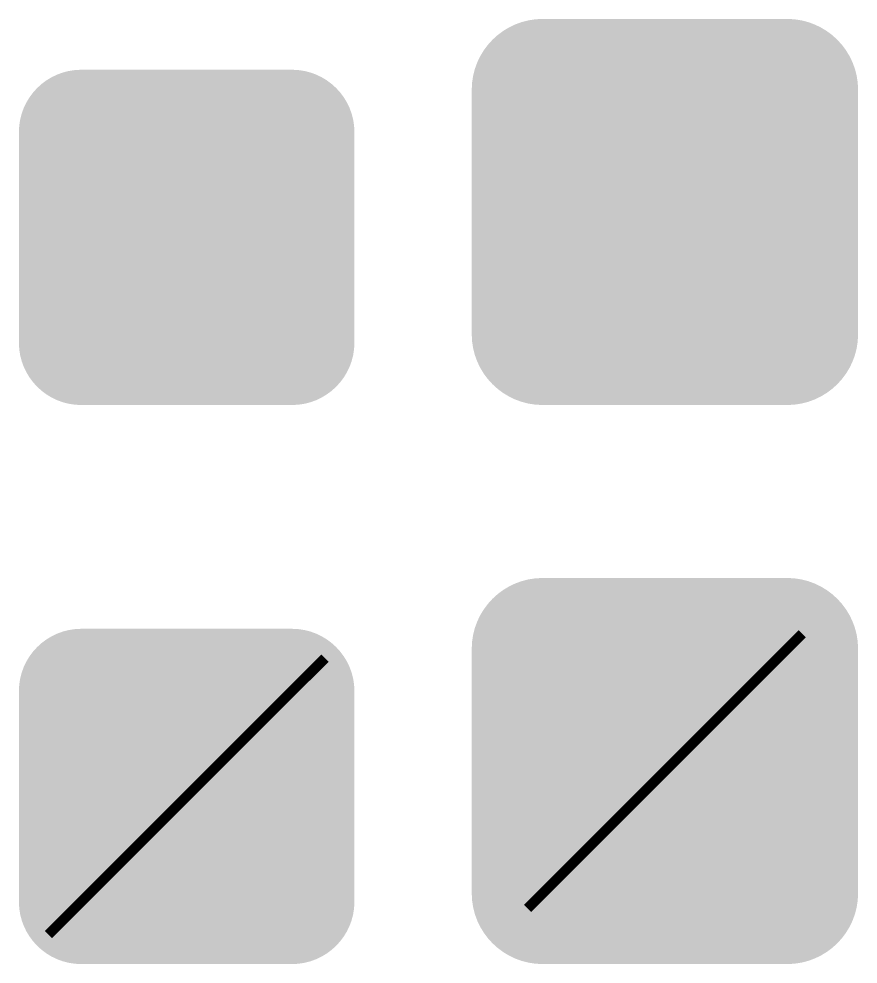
# Model space of a CAD drawing. Header units: millimetres. Extents: x 5277 to 6029, y 2052 to 2709.
# Drawn here: x 5574 to 5590.5, y 2579.63 to 2598.23 of the extents above; entities that cross this region are included whole.
import ezdxf

# ---------------------------------------------------------------- set-up
doc = ezdxf.new("R2010")
doc.units = ezdxf.units.MM
doc.layers.add('Manufacturing', color=7, linetype='CONTINUOUS', true_color=0x000000)

# ---------------------------------------------------------------- blocks, each defined once
blk = doc.blocks.new('602020103_рек_мз')
at = {"layer": 'Manufacturing', "linetype": 'Continuous'}
h = blk.add_hatch(color=256, dxfattribs=at)
edge = h.paths.add_edge_path()
edge.add_spline(control_points=[(0, 0), (0, 0.675), (0.55, 1.225), (1.225, 1.225)], knot_values=[-1, -1, -1, -1, 0, 0, 0, 0], degree=3, periodic=0)
edge.add_line((1.225, 1.225), (5.372, 1.225))
edge.add_spline(control_points=[(5.372, 1.225), (6.047, 1.225), (6.598, 0.675), (6.598, 0)], knot_values=[-1, -1, -1, -1, 0, 0, 0, 0], degree=3, periodic=0)
edge.add_line((6.598, 0), (6.598, -4.147))
edge.add_spline(control_points=[(6.598, -4.147), (6.598, -4.822), (6.047, -5.372), (5.372, -5.372)], knot_values=[-1, -1, -1, -1, 0, 0, 0, 0], degree=3, periodic=0)
edge.add_line((5.372, -5.372), (1.225, -5.372))
edge.add_spline(control_points=[(1.225, -5.372), (0.55, -5.372), (0, -4.822), (0, -4.147)], knot_values=[-1, -1, -1, -1, 0, 0, 0, 0], degree=3, periodic=0)
edge.add_line((0, -4.147), (0, 0))
edge = h.paths.add_edge_path(flags=16)
edge.add_spline(control_points=[(0.313, -4.147), (0.313, -4.652), (0.72, -5.059), (1.225, -5.059)], knot_values=[-1, -1, -1, -1, 0, 0, 0, 0], degree=3, periodic=0)
edge.add_line((1.225, -5.059), (5.372, -5.059))
edge.add_spline(control_points=[(5.372, -5.059), (5.878, -5.059), (6.285, -4.652), (6.285, -4.147)], knot_values=[-1, -1, -1, -1, 0, 0, 0, 0], degree=3, periodic=0)
edge.add_line((6.285, -4.147), (6.285, 0))
edge.add_spline(control_points=[(6.285, 0), (6.285, 0.505), (5.878, 0.912), (5.372, 0.912)], knot_values=[-1, -1, -1, -1, 0, 0, 0, 0], degree=3, periodic=0)
edge.add_line((5.372, 0.912), (1.225, 0.912))
edge.add_spline(control_points=[(1.225, 0.912), (0.72, 0.912), (0.313, 0.505), (0.313, 0)], knot_values=[-1, -1, -1, -1, 0, 0, 0, 0], degree=3, periodic=0)
edge.add_line((0.313, 0), (0.313, -4.147))
at = {"layer": 'Manufacturing', "linetype": 'Continuous', "true_color": 0xffff00}
h = blk.add_hatch(color=2, dxfattribs=at)
edge = h.paths.add_edge_path()
edge.add_line((0.313, 0), (0.313, -4.147))
edge.add_spline(control_points=[(0.313, -4.147), (0.313, -4.652), (0.72, -5.059), (1.225, -5.059)], knot_values=[-1, -1, -1, -1, 0, 0, 0, 0], degree=3, periodic=0)
edge.add_line((1.225, -5.059), (5.372, -5.059))
edge.add_spline(control_points=[(5.372, -5.059), (5.878, -5.059), (6.285, -4.652), (6.285, -4.147)], knot_values=[-1, -1, -1, -1, 0, 0, 0, 0], degree=3, periodic=0)
edge.add_line((6.285, -4.147), (6.285, 0))
edge.add_spline(control_points=[(6.285, 0), (6.285, 0.505), (5.878, 0.912), (5.372, 0.912)], knot_values=[-1, -1, -1, -1, 0, 0, 0, 0], degree=3, periodic=0)
edge.add_line((5.372, 0.912), (1.225, 0.912))
edge.add_spline(control_points=[(1.225, 0.912), (0.72, 0.912), (0.313, 0.505), (0.313, 0)], knot_values=[-1, -1, -1, -1, 0, 0, 0, 0], degree=3, periodic=0)
at = {"layer": 'Manufacturing', "linetype": 'Continuous'}
h = blk.add_hatch(color=256, dxfattribs=at)
h.paths.add_polyline_path([(1.03, -2.769), (4.681, -2.769), (4.681, -4.572), (1.03, -4.572)])
h.paths.add_polyline_path([(3.696, 0.419), (3.76, 0.419), (3.87, 0.374), (3.916, 0.328), (3.961, 0.283), (4.006, 0.173), (4.006, 0.109), (4.006, 0.078), (3.995, 0.018), (3.984, -0.013), (3.991, -0.013), (4.067, -0.013), (4.173, -0.073), (4.203, -0.134), (4.26, -0.039), (4.427, 0.056), (4.537, 0.056), (4.616, 0.056), (4.752, -0.003), (4.809, -0.062), (4.866, -0.121), (4.923, -0.259), (4.923, -0.338), (4.923, -0.353), (4.961, -0.353), (5.025, -0.353), (5.137, -0.391), (5.184, -0.429), (5.232, -0.467), (5.29, -0.565), (5.302, -0.626), (5.396, -0.672), (5.491, -0.827), (5.491, -0.937), (5.491, -1.009), (5.442, -1.13), (5.392, -1.179), (5.343, -1.228), (5.222, -1.277), (5.15, -1.277), (5.09, -1.277), (4.98, -1.238), (4.93, -1.198), (4.881, -1.158), (4.821, -1.058), (4.809, -0.997), (4.806, -0.997), (4.775, -0.978), (4.749, -0.959), (4.749, -1.009), (4.713, -1.094), (4.677, -1.13), (4.641, -1.166), (4.556, -1.202), (4.506, -1.202), (4.453, -1.202), (4.359, -1.152), (4.317, -1.103), (4.287, -1.118), (4.23, -1.134), (4.203, -1.134), (4.113, -1.134), (3.995, -1.046), (3.969, -0.959), (3.965, -0.959), (3.955, -0.957), (3.95, -0.956), (3.944, -0.954), (3.935, -0.952), (3.931, -0.952), (3.889, -1.073), (3.722, -1.194), (3.598, -1.194), (3.526, -1.194), (3.401, -1.141), (3.348, -1.088), (3.295, -1.035), (3.242, -0.906), (3.242, -0.831), (3.242, -0.812), (3.249, -0.762), (3.257, -0.732), (3.211, -0.743), (3.158, -0.755), (3.151, -0.755), (3.041, -0.755), (2.882, -0.653), (2.833, -0.55), (2.749, -0.497), (2.666, -0.35), (2.666, -0.255), (2.666, -0.13), (2.78, 0.033), (2.893, 0.071), (2.867, 0.105), (2.84, 0.173), (2.84, 0.207), (2.84, 0.245), (2.869, 0.311), (2.897, 0.34), (2.925, 0.368), (2.995, 0.396), (3.037, 0.396), (3.101, 0.396), (3.189, 0.347), (3.211, 0.298), (3.219, 0.298), (3.279, 0.298), (3.367, 0.241), (3.393, 0.184), (3.427, 0.302), (3.579, 0.419)])
h.paths.add_polyline_path([(1.204, 0.154), (1.341, 0.154), (1.526, 0.033), (1.575, -0.088), (1.606, -0.081), (1.659, -0.073), (1.681, -0.073), (1.712, -0.073), (1.772, -0.085), (1.803, -0.096), (1.863, 0.003), (2.037, 0.101), (2.151, 0.101), (2.234, 0.101), (2.376, 0.042), (2.435, -0.016), (2.494, -0.075), (2.552, -0.221), (2.552, -0.308), (2.552, -0.384), (2.499, -0.52), (2.446, -0.581), (2.458, -0.611), (2.469, -0.672), (2.469, -0.702), (2.469, -0.789), (2.408, -0.935), (2.348, -0.993), (2.287, -1.052), (2.143, -1.111), (2.06, -1.111), (2.015, -1.111), (1.916, -1.084), (1.863, -1.058), (1.803, -1.137), (1.644, -1.217), (1.545, -1.217), (1.397, -1.217), (1.204, -1.084), (1.159, -0.952), (1.079, -0.891), (1, -0.728), (1, -0.626), (1, -0.603), (0.898, -0.547), (0.795, -0.369), (0.795, -0.247), (0.795, -0.164), (0.854, -0.022), (0.913, 0.037), (0.971, 0.095), (1.117, 0.154)])
h.paths.add_polyline_path([(4.93, -1.542), (5.627, -1.542), (5.627, -4.572), (4.93, -4.572)])
blk = doc.blocks.new('602020103_рек_рз')
at = {"layer": 'Manufacturing', "linetype": 'Continuous'}
h = blk.add_hatch(color=256, dxfattribs=at)
edge = h.paths.add_edge_path()
edge.add_spline(control_points=[(-0.095, -0.169), (-0.095, 0.599), (0.531, 1.225), (1.3, 1.225)], knot_values=[-1, -1, -1, -1, 0, 0, 0, 0], degree=3, periodic=0)
edge.add_line((1.3, 1.225), (6.108, 1.225))
edge.add_spline(control_points=[(6.108, 1.225), (6.877, 1.225), (7.503, 0.599), (7.503, -0.169)], knot_values=[-1, -1, -1, -1, 0, 0, 0, 0], degree=3, periodic=0)
edge.add_line((7.503, -0.169), (7.503, -4.978))
edge.add_spline(control_points=[(7.503, -4.978), (7.503, -5.747), (6.877, -6.372), (6.108, -6.372)], knot_values=[-1, -1, -1, -1, 0, 0, 0, 0], degree=3, periodic=0)
edge.add_line((6.108, -6.372), (1.3, -6.372))
edge.add_spline(control_points=[(1.3, -6.372), (0.531, -6.372), (-0.095, -5.747), (-0.095, -4.978)], knot_values=[-1, -1, -1, -1, 0, 0, 0, 0], degree=3, periodic=0)
edge.add_line((-0.095, -4.978), (-0.095, -0.169))
edge = h.paths.add_edge_path(flags=16)
edge.add_spline(control_points=[(0.218, -4.978), (0.218, -5.577), (0.701, -6.059), (1.3, -6.059)], knot_values=[-1, -1, -1, -1, 0, 0, 0, 0], degree=3, periodic=0)
edge.add_line((1.3, -6.059), (6.108, -6.059))
edge.add_spline(control_points=[(6.108, -6.059), (6.707, -6.059), (7.19, -5.577), (7.19, -4.978)], knot_values=[-1, -1, -1, -1, 0, 0, 0, 0], degree=3, periodic=0)
edge.add_line((7.19, -4.978), (7.19, -0.169))
edge.add_spline(control_points=[(7.19, -0.169), (7.19, 0.43), (6.707, 0.912), (6.108, 0.912)], knot_values=[-1, -1, -1, -1, 0, 0, 0, 0], degree=3, periodic=0)
edge.add_line((6.108, 0.912), (1.3, 0.912))
edge.add_spline(control_points=[(1.3, 0.912), (0.701, 0.912), (0.218, 0.43), (0.218, -0.169)], knot_values=[-1, -1, -1, -1, 0, 0, 0, 0], degree=3, periodic=0)
edge.add_line((0.218, -0.169), (0.218, -4.978))
at = {"layer": 'Manufacturing', "linetype": 'Continuous', "true_color": 0xffff00}
h = blk.add_hatch(color=2, dxfattribs=at)
edge = h.paths.add_edge_path()
edge.add_spline(control_points=[(0.218, -4.978), (0.218, -5.577), (0.701, -6.059), (1.3, -6.059)], knot_values=[-1, -1, -1, -1, 0, 0, 0, 0], degree=3, periodic=0)
edge.add_line((1.3, -6.059), (6.108, -6.059))
edge.add_spline(control_points=[(6.108, -6.059), (6.707, -6.059), (7.19, -5.577), (7.19, -4.978)], knot_values=[-1, -1, -1, -1, 0, 0, 0, 0], degree=3, periodic=0)
edge.add_line((7.19, -4.978), (7.19, -0.169))
edge.add_spline(control_points=[(7.19, -0.169), (7.19, 0.43), (6.707, 0.912), (6.108, 0.912)], knot_values=[-1, -1, -1, -1, 0, 0, 0, 0], degree=3, periodic=0)
edge.add_line((6.108, 0.912), (1.3, 0.912))
edge.add_spline(control_points=[(1.3, 0.912), (0.701, 0.912), (0.218, 0.43), (0.218, -0.169)], knot_values=[-1, -1, -1, -1, 0, 0, 0, 0], degree=3, periodic=0)
edge.add_line((0.218, -0.169), (0.218, -4.978))
at = {"layer": 'Manufacturing', "linetype": 'Continuous'}
h = blk.add_hatch(color=256, dxfattribs=at)
edge = h.paths.add_edge_path()
edge.add_line((0.426, -0.513), (0.426, -4.634))
edge.add_spline(control_points=[(0.426, -4.634), (0.426, -5.305), (0.973, -5.852), (1.644, -5.852)], knot_values=[0, 0, 0, 0, 1, 1, 1, 1], degree=3, periodic=0)
edge.add_line((1.644, -5.852), (5.765, -5.852))
edge.add_spline(control_points=[(5.765, -5.852), (6.435, -5.852), (6.983, -5.305), (6.983, -4.634)], knot_values=[0, 0, 0, 0, 1, 1, 1, 1], degree=3, periodic=0)
edge.add_line((6.983, -4.634), (6.983, -0.513))
edge.add_spline(control_points=[(6.983, -0.513), (6.983, 0.158), (6.435, 0.705), (5.765, 0.705)], knot_values=[0, 0, 0, 0, 1, 1, 1, 1], degree=3, periodic=0)
edge.add_line((5.765, 0.705), (1.644, 0.705))
edge.add_spline(control_points=[(1.644, 0.705), (0.973, 0.705), (0.426, 0.158), (0.426, -0.513)], knot_values=[0, 0, 0, 0, 1, 1, 1, 1], degree=3, periodic=0)
edge = h.paths.add_edge_path(flags=16)
edge.add_spline(control_points=[(0.737, -4.634), (0.737, -5.136), (1.142, -5.541), (1.644, -5.541)], knot_values=[-1, -1, -1, -1, 0, 0, 0, 0], degree=3, periodic=0)
edge.add_line((1.644, -5.541), (5.765, -5.541))
edge.add_spline(control_points=[(5.765, -5.541), (6.267, -5.541), (6.671, -5.136), (6.671, -4.634)], knot_values=[-1, -1, -1, -1, 0, 0, 0, 0], degree=3, periodic=0)
edge.add_line((6.671, -4.634), (6.671, -0.513))
edge.add_spline(control_points=[(6.671, -0.513), (6.671, -0.011), (6.267, 0.394), (5.765, 0.394)], knot_values=[-1, -1, -1, -1, 0, 0, 0, 0], degree=3, periodic=0)
edge.add_line((5.765, 0.394), (1.644, 0.394))
edge.add_spline(control_points=[(1.644, 0.394), (1.142, 0.394), (0.737, -0.011), (0.737, -0.513)], knot_values=[-1, -1, -1, -1, 0, 0, 0, 0], degree=3, periodic=0)
edge.add_line((0.737, -0.513), (0.737, -4.634))
h = blk.add_hatch(color=256, dxfattribs=at)
h.paths.add_polyline_path([(1.417, -3.282), (5.067, -3.282), (5.067, -5.085), (1.417, -5.085)])
h.paths.add_polyline_path([(4.083, -0.094), (4.147, -0.094), (4.257, -0.139), (4.302, -0.185), (4.348, -0.23), (4.393, -0.34), (4.393, -0.404), (4.393, -0.435), (4.382, -0.495), (4.37, -0.526), (4.378, -0.526), (4.454, -0.526), (4.56, -0.586), (4.59, -0.647), (4.647, -0.552), (4.813, -0.457), (4.923, -0.457), (5.003, -0.457), (5.139, -0.516), (5.196, -0.575), (5.253, -0.634), (5.31, -0.772), (5.31, -0.851), (5.31, -0.866), (5.347, -0.866), (5.412, -0.866), (5.523, -0.904), (5.571, -0.942), (5.618, -0.98), (5.677, -1.078), (5.688, -1.139), (5.783, -1.185), (5.878, -1.34), (5.878, -1.45), (5.878, -1.522), (5.828, -1.643), (5.779, -1.692), (5.73, -1.741), (5.609, -1.79), (5.537, -1.79), (5.476, -1.79), (5.366, -1.751), (5.317, -1.711), (5.268, -1.671), (5.207, -1.571), (5.196, -1.51), (5.192, -1.51), (5.162, -1.491), (5.135, -1.472), (5.135, -1.522), (5.099, -1.607), (5.063, -1.643), (5.027, -1.679), (4.942, -1.715), (4.893, -1.715), (4.84, -1.715), (4.745, -1.665), (4.704, -1.616), (4.673, -1.631), (4.617, -1.646), (4.59, -1.646), (4.499, -1.646), (4.382, -1.559), (4.355, -1.472), (4.351, -1.472), (4.342, -1.47), (4.336, -1.469), (4.331, -1.467), (4.321, -1.465), (4.317, -1.465), (4.276, -1.586), (4.109, -1.707), (3.984, -1.707), (3.912, -1.707), (3.787, -1.654), (3.734, -1.601), (3.681, -1.548), (3.628, -1.419), (3.628, -1.344), (3.628, -1.325), (3.636, -1.275), (3.643, -1.245), (3.598, -1.256), (3.545, -1.268), (3.537, -1.268), (3.427, -1.268), (3.268, -1.166), (3.219, -1.063), (3.136, -1.01), (3.053, -0.863), (3.053, -0.768), (3.053, -0.643), (3.166, -0.48), (3.28, -0.442), (3.253, -0.408), (3.227, -0.34), (3.227, -0.306), (3.227, -0.268), (3.255, -0.202), (3.284, -0.173), (3.312, -0.145), (3.382, -0.117), (3.424, -0.117), (3.488, -0.117), (3.575, -0.166), (3.598, -0.215), (3.605, -0.215), (3.666, -0.215), (3.753, -0.272), (3.78, -0.329), (3.814, -0.211), (3.965, -0.094)])
h.paths.add_polyline_path([(1.591, -0.359), (1.727, -0.359), (1.913, -0.48), (1.962, -0.601), (1.992, -0.594), (2.045, -0.586), (2.068, -0.586), (2.098, -0.586), (2.159, -0.598), (2.189, -0.609), (2.25, -0.51), (2.424, -0.412), (2.538, -0.412), (2.621, -0.412), (2.763, -0.471), (2.822, -0.529), (2.88, -0.588), (2.939, -0.734), (2.939, -0.821), (2.939, -0.897), (2.886, -1.033), (2.833, -1.094), (2.844, -1.124), (2.856, -1.185), (2.856, -1.215), (2.856, -1.302), (2.795, -1.448), (2.734, -1.506), (2.674, -1.565), (2.53, -1.624), (2.447, -1.624), (2.401, -1.624), (2.303, -1.597), (2.25, -1.571), (2.189, -1.65), (2.03, -1.73), (1.932, -1.73), (1.784, -1.73), (1.591, -1.597), (1.545, -1.465), (1.466, -1.404), (1.386, -1.241), (1.386, -1.139), (1.386, -1.116), (1.284, -1.06), (1.182, -0.882), (1.182, -0.76), (1.182, -0.677), (1.241, -0.535), (1.299, -0.476), (1.358, -0.418), (1.504, -0.359)])
h.paths.add_polyline_path([(5.317, -2.055), (6.014, -2.055), (6.014, -5.085), (5.317, -5.085)])
blk = doc.blocks.new('602020103_ликв_мз')
at = {"layer": 'Manufacturing', "linetype": 'Continuous'}
h = blk.add_hatch(color=256, dxfattribs=at)
edge = h.paths.add_edge_path()
edge.add_spline(control_points=[(0, 0), (0, 0.675), (0.55, 1.225), (1.225, 1.225)], knot_values=[-1, -1, -1, -1, 0, 0, 0, 0], degree=3, periodic=0)
edge.add_line((1.225, 1.225), (5.372, 1.225))
edge.add_spline(control_points=[(5.372, 1.225), (6.047, 1.225), (6.598, 0.675), (6.598, 0)], knot_values=[-1, -1, -1, -1, 0, 0, 0, 0], degree=3, periodic=0)
edge.add_line((6.598, 0), (6.598, -4.147))
edge.add_spline(control_points=[(6.598, -4.147), (6.598, -4.822), (6.047, -5.372), (5.372, -5.372)], knot_values=[-1, -1, -1, -1, 0, 0, 0, 0], degree=3, periodic=0)
edge.add_line((5.372, -5.372), (1.225, -5.372))
edge.add_spline(control_points=[(1.225, -5.372), (0.55, -5.372), (0, -4.822), (0, -4.147)], knot_values=[-1, -1, -1, -1, 0, 0, 0, 0], degree=3, periodic=0)
edge.add_line((0, -4.147), (0, 0))
edge = h.paths.add_edge_path(flags=16)
edge.add_spline(control_points=[(0.313, -4.147), (0.313, -4.652), (0.72, -5.059), (1.225, -5.059)], knot_values=[-1, -1, -1, -1, 0, 0, 0, 0], degree=3, periodic=0)
edge.add_line((1.225, -5.059), (5.372, -5.059))
edge.add_spline(control_points=[(5.372, -5.059), (5.878, -5.059), (6.285, -4.652), (6.285, -4.147)], knot_values=[-1, -1, -1, -1, 0, 0, 0, 0], degree=3, periodic=0)
edge.add_line((6.285, -4.147), (6.285, 0))
edge.add_spline(control_points=[(6.285, 0), (6.285, 0.505), (5.878, 0.912), (5.372, 0.912)], knot_values=[-1, -1, -1, -1, 0, 0, 0, 0], degree=3, periodic=0)
edge.add_line((5.372, 0.912), (1.225, 0.912))
edge.add_spline(control_points=[(1.225, 0.912), (0.72, 0.912), (0.313, 0.505), (0.313, 0)], knot_values=[-1, -1, -1, -1, 0, 0, 0, 0], degree=3, periodic=0)
edge.add_line((0.313, 0), (0.313, -4.147))
at = {"layer": 'Manufacturing', "linetype": 'Continuous', "true_color": 0xffffff}
h = blk.add_hatch(color=7, dxfattribs=at)
edge = h.paths.add_edge_path()
edge.add_line((0.313, 0), (0.313, -4.147))
edge.add_spline(control_points=[(0.313, -4.147), (0.313, -4.652), (0.72, -5.059), (1.225, -5.059)], knot_values=[-1, -1, -1, -1, 0, 0, 0, 0], degree=3, periodic=0)
edge.add_line((1.225, -5.059), (5.372, -5.059))
edge.add_spline(control_points=[(5.372, -5.059), (5.878, -5.059), (6.285, -4.652), (6.285, -4.147)], knot_values=[-1, -1, -1, -1, 0, 0, 0, 0], degree=3, periodic=0)
edge.add_line((6.285, -4.147), (6.285, 0))
edge.add_spline(control_points=[(6.285, 0), (6.285, 0.505), (5.878, 0.912), (5.372, 0.912)], knot_values=[-1, -1, -1, -1, 0, 0, 0, 0], degree=3, periodic=0)
edge.add_line((5.372, 0.912), (1.225, 0.912))
edge.add_spline(control_points=[(1.225, 0.912), (0.72, 0.912), (0.313, 0.505), (0.313, 0)], knot_values=[-1, -1, -1, -1, 0, 0, 0, 0], degree=3, periodic=0)
at = {"layer": 'Manufacturing', "linetype": 'Continuous'}
h = blk.add_hatch(color=256, dxfattribs=at)
h.paths.add_polyline_path([(1.03, -2.769), (4.681, -2.769), (4.681, -4.572), (1.03, -4.572)])
h.paths.add_polyline_path([(3.696, 0.419), (3.76, 0.419), (3.87, 0.374), (3.916, 0.328), (3.961, 0.283), (4.006, 0.173), (4.006, 0.109), (4.006, 0.078), (3.995, 0.018), (3.984, -0.013), (3.991, -0.013), (4.067, -0.013), (4.173, -0.073), (4.203, -0.134), (4.26, -0.039), (4.427, 0.056), (4.537, 0.056), (4.616, 0.056), (4.752, -0.003), (4.809, -0.062), (4.866, -0.121), (4.923, -0.259), (4.923, -0.338), (4.923, -0.353), (4.961, -0.353), (5.025, -0.353), (5.137, -0.391), (5.184, -0.429), (5.232, -0.467), (5.29, -0.565), (5.302, -0.626), (5.396, -0.672), (5.491, -0.827), (5.491, -0.937), (5.491, -1.009), (5.442, -1.13), (5.392, -1.179), (5.343, -1.228), (5.222, -1.277), (5.15, -1.277), (5.09, -1.277), (4.98, -1.238), (4.93, -1.198), (4.881, -1.158), (4.821, -1.058), (4.809, -0.997), (4.806, -0.997), (4.775, -0.978), (4.749, -0.959), (4.749, -1.009), (4.713, -1.094), (4.677, -1.13), (4.641, -1.166), (4.556, -1.202), (4.506, -1.202), (4.453, -1.202), (4.359, -1.152), (4.317, -1.103), (4.287, -1.118), (4.23, -1.134), (4.203, -1.134), (4.113, -1.134), (3.995, -1.046), (3.969, -0.959), (3.965, -0.959), (3.955, -0.957), (3.95, -0.956), (3.944, -0.954), (3.935, -0.952), (3.931, -0.952), (3.889, -1.073), (3.722, -1.194), (3.598, -1.194), (3.526, -1.194), (3.401, -1.141), (3.348, -1.088), (3.295, -1.035), (3.242, -0.906), (3.242, -0.831), (3.242, -0.812), (3.249, -0.762), (3.257, -0.732), (3.211, -0.743), (3.158, -0.755), (3.151, -0.755), (3.041, -0.755), (2.882, -0.653), (2.833, -0.55), (2.749, -0.497), (2.666, -0.35), (2.666, -0.255), (2.666, -0.13), (2.78, 0.033), (2.893, 0.071), (2.867, 0.105), (2.84, 0.173), (2.84, 0.207), (2.84, 0.245), (2.869, 0.311), (2.897, 0.34), (2.925, 0.368), (2.995, 0.396), (3.037, 0.396), (3.101, 0.396), (3.189, 0.347), (3.211, 0.298), (3.219, 0.298), (3.279, 0.298), (3.367, 0.241), (3.393, 0.184), (3.427, 0.302), (3.579, 0.419)])
h.paths.add_polyline_path([(1.204, 0.154), (1.341, 0.154), (1.526, 0.033), (1.575, -0.088), (1.606, -0.081), (1.659, -0.073), (1.681, -0.073), (1.712, -0.073), (1.772, -0.085), (1.803, -0.096), (1.863, 0.003), (2.037, 0.101), (2.151, 0.101), (2.234, 0.101), (2.376, 0.042), (2.435, -0.016), (2.494, -0.075), (2.552, -0.221), (2.552, -0.308), (2.552, -0.384), (2.499, -0.52), (2.446, -0.581), (2.458, -0.611), (2.469, -0.672), (2.469, -0.702), (2.469, -0.789), (2.408, -0.935), (2.348, -0.993), (2.287, -1.052), (2.143, -1.111), (2.06, -1.111), (2.015, -1.111), (1.916, -1.084), (1.863, -1.058), (1.803, -1.137), (1.644, -1.217), (1.545, -1.217), (1.397, -1.217), (1.204, -1.084), (1.159, -0.952), (1.079, -0.891), (1, -0.728), (1, -0.626), (1, -0.603), (0.898, -0.547), (0.795, -0.369), (0.795, -0.247), (0.795, -0.164), (0.854, -0.022), (0.913, 0.037), (0.971, 0.095), (1.117, 0.154)])
h.paths.add_polyline_path([(4.93, -1.542), (5.627, -1.542), (5.627, -4.572), (4.93, -4.572)])
at = {"layer": 'Manufacturing', "color": 1, "linetype": 'Continuous', "true_color": 0xff0000, "const_width": 0.2}
blk.add_lwpolyline([(0.58, -4.793), (6.018, 0.646)], dxfattribs=at)
blk = doc.blocks.new('602020103_ликв_рз')
at = {"layer": 'Manufacturing', "linetype": 'Continuous'}
h = blk.add_hatch(color=256, dxfattribs=at)
edge = h.paths.add_edge_path()
edge.add_spline(control_points=[(-0.095, -0.169), (-0.095, 0.599), (0.531, 1.225), (1.3, 1.225)], knot_values=[-1, -1, -1, -1, 0, 0, 0, 0], degree=3, periodic=0)
edge.add_line((1.3, 1.225), (6.108, 1.225))
edge.add_spline(control_points=[(6.108, 1.225), (6.877, 1.225), (7.503, 0.599), (7.503, -0.169)], knot_values=[-1, -1, -1, -1, 0, 0, 0, 0], degree=3, periodic=0)
edge.add_line((7.503, -0.169), (7.503, -4.978))
edge.add_spline(control_points=[(7.503, -4.978), (7.503, -5.747), (6.877, -6.372), (6.108, -6.372)], knot_values=[-1, -1, -1, -1, 0, 0, 0, 0], degree=3, periodic=0)
edge.add_line((6.108, -6.372), (1.3, -6.372))
edge.add_spline(control_points=[(1.3, -6.372), (0.531, -6.372), (-0.095, -5.747), (-0.095, -4.978)], knot_values=[-1, -1, -1, -1, 0, 0, 0, 0], degree=3, periodic=0)
edge.add_line((-0.095, -4.978), (-0.095, -0.169))
edge = h.paths.add_edge_path(flags=16)
edge.add_spline(control_points=[(0.218, -4.978), (0.218, -5.577), (0.701, -6.059), (1.3, -6.059)], knot_values=[-1, -1, -1, -1, 0, 0, 0, 0], degree=3, periodic=0)
edge.add_line((1.3, -6.059), (6.108, -6.059))
edge.add_spline(control_points=[(6.108, -6.059), (6.707, -6.059), (7.19, -5.577), (7.19, -4.978)], knot_values=[-1, -1, -1, -1, 0, 0, 0, 0], degree=3, periodic=0)
edge.add_line((7.19, -4.978), (7.19, -0.169))
edge.add_spline(control_points=[(7.19, -0.169), (7.19, 0.43), (6.707, 0.912), (6.108, 0.912)], knot_values=[-1, -1, -1, -1, 0, 0, 0, 0], degree=3, periodic=0)
edge.add_line((6.108, 0.912), (1.3, 0.912))
edge.add_spline(control_points=[(1.3, 0.912), (0.701, 0.912), (0.218, 0.43), (0.218, -0.169)], knot_values=[-1, -1, -1, -1, 0, 0, 0, 0], degree=3, periodic=0)
edge.add_line((0.218, -0.169), (0.218, -4.978))
at = {"layer": 'Manufacturing', "linetype": 'Continuous', "true_color": 0xffffff}
h = blk.add_hatch(color=7, dxfattribs=at)
edge = h.paths.add_edge_path()
edge.add_spline(control_points=[(0.218, -4.978), (0.218, -5.577), (0.701, -6.059), (1.3, -6.059)], knot_values=[-1, -1, -1, -1, 0, 0, 0, 0], degree=3, periodic=0)
edge.add_line((1.3, -6.059), (6.108, -6.059))
edge.add_spline(control_points=[(6.108, -6.059), (6.707, -6.059), (7.19, -5.577), (7.19, -4.978)], knot_values=[-1, -1, -1, -1, 0, 0, 0, 0], degree=3, periodic=0)
edge.add_line((7.19, -4.978), (7.19, -0.169))
edge.add_spline(control_points=[(7.19, -0.169), (7.19, 0.43), (6.707, 0.912), (6.108, 0.912)], knot_values=[-1, -1, -1, -1, 0, 0, 0, 0], degree=3, periodic=0)
edge.add_line((6.108, 0.912), (1.3, 0.912))
edge.add_spline(control_points=[(1.3, 0.912), (0.701, 0.912), (0.218, 0.43), (0.218, -0.169)], knot_values=[-1, -1, -1, -1, 0, 0, 0, 0], degree=3, periodic=0)
edge.add_line((0.218, -0.169), (0.218, -4.978))
at = {"layer": 'Manufacturing', "linetype": 'Continuous'}
h = blk.add_hatch(color=256, dxfattribs=at)
edge = h.paths.add_edge_path()
edge.add_line((0.426, -0.513), (0.426, -4.634))
edge.add_spline(control_points=[(0.426, -4.634), (0.426, -5.305), (0.973, -5.852), (1.644, -5.852)], knot_values=[0, 0, 0, 0, 1, 1, 1, 1], degree=3, periodic=0)
edge.add_line((1.644, -5.852), (5.765, -5.852))
edge.add_spline(control_points=[(5.765, -5.852), (6.435, -5.852), (6.983, -5.305), (6.983, -4.634)], knot_values=[0, 0, 0, 0, 1, 1, 1, 1], degree=3, periodic=0)
edge.add_line((6.983, -4.634), (6.983, -0.513))
edge.add_spline(control_points=[(6.983, -0.513), (6.983, 0.158), (6.435, 0.705), (5.765, 0.705)], knot_values=[0, 0, 0, 0, 1, 1, 1, 1], degree=3, periodic=0)
edge.add_line((5.765, 0.705), (1.644, 0.705))
edge.add_spline(control_points=[(1.644, 0.705), (0.973, 0.705), (0.426, 0.158), (0.426, -0.513)], knot_values=[0, 0, 0, 0, 1, 1, 1, 1], degree=3, periodic=0)
edge = h.paths.add_edge_path(flags=16)
edge.add_spline(control_points=[(0.737, -4.634), (0.737, -5.136), (1.142, -5.541), (1.644, -5.541)], knot_values=[-1, -1, -1, -1, 0, 0, 0, 0], degree=3, periodic=0)
edge.add_line((1.644, -5.541), (5.765, -5.541))
edge.add_spline(control_points=[(5.765, -5.541), (6.267, -5.541), (6.671, -5.136), (6.671, -4.634)], knot_values=[-1, -1, -1, -1, 0, 0, 0, 0], degree=3, periodic=0)
edge.add_line((6.671, -4.634), (6.671, -0.513))
edge.add_spline(control_points=[(6.671, -0.513), (6.671, -0.011), (6.267, 0.394), (5.765, 0.394)], knot_values=[-1, -1, -1, -1, 0, 0, 0, 0], degree=3, periodic=0)
edge.add_line((5.765, 0.394), (1.644, 0.394))
edge.add_spline(control_points=[(1.644, 0.394), (1.142, 0.394), (0.737, -0.011), (0.737, -0.513)], knot_values=[-1, -1, -1, -1, 0, 0, 0, 0], degree=3, periodic=0)
edge.add_line((0.737, -0.513), (0.737, -4.634))
h = blk.add_hatch(color=256, dxfattribs=at)
h.paths.add_polyline_path([(1.417, -3.282), (5.067, -3.282), (5.067, -5.085), (1.417, -5.085)])
h.paths.add_polyline_path([(4.083, -0.094), (4.147, -0.094), (4.257, -0.139), (4.302, -0.185), (4.348, -0.23), (4.393, -0.34), (4.393, -0.404), (4.393, -0.435), (4.382, -0.495), (4.37, -0.526), (4.378, -0.526), (4.454, -0.526), (4.56, -0.586), (4.59, -0.647), (4.647, -0.552), (4.813, -0.457), (4.923, -0.457), (5.003, -0.457), (5.139, -0.516), (5.196, -0.575), (5.253, -0.634), (5.31, -0.772), (5.31, -0.851), (5.31, -0.866), (5.347, -0.866), (5.412, -0.866), (5.523, -0.904), (5.571, -0.942), (5.618, -0.98), (5.677, -1.078), (5.688, -1.139), (5.783, -1.185), (5.878, -1.34), (5.878, -1.45), (5.878, -1.522), (5.828, -1.643), (5.779, -1.692), (5.73, -1.741), (5.609, -1.79), (5.537, -1.79), (5.476, -1.79), (5.366, -1.751), (5.317, -1.711), (5.268, -1.671), (5.207, -1.571), (5.196, -1.51), (5.192, -1.51), (5.162, -1.491), (5.135, -1.472), (5.135, -1.522), (5.099, -1.607), (5.063, -1.643), (5.027, -1.679), (4.942, -1.715), (4.893, -1.715), (4.84, -1.715), (4.745, -1.665), (4.704, -1.616), (4.673, -1.631), (4.617, -1.646), (4.59, -1.646), (4.499, -1.646), (4.382, -1.559), (4.355, -1.472), (4.351, -1.472), (4.342, -1.47), (4.336, -1.469), (4.331, -1.467), (4.321, -1.465), (4.317, -1.465), (4.276, -1.586), (4.109, -1.707), (3.984, -1.707), (3.912, -1.707), (3.787, -1.654), (3.734, -1.601), (3.681, -1.548), (3.628, -1.419), (3.628, -1.344), (3.628, -1.325), (3.636, -1.275), (3.643, -1.245), (3.598, -1.256), (3.545, -1.268), (3.537, -1.268), (3.427, -1.268), (3.268, -1.166), (3.219, -1.063), (3.136, -1.01), (3.053, -0.863), (3.053, -0.768), (3.053, -0.643), (3.166, -0.48), (3.28, -0.442), (3.253, -0.408), (3.227, -0.34), (3.227, -0.306), (3.227, -0.268), (3.255, -0.202), (3.284, -0.173), (3.312, -0.145), (3.382, -0.117), (3.424, -0.117), (3.488, -0.117), (3.575, -0.166), (3.598, -0.215), (3.605, -0.215), (3.666, -0.215), (3.753, -0.272), (3.78, -0.329), (3.814, -0.211), (3.965, -0.094)])
h.paths.add_polyline_path([(1.591, -0.359), (1.727, -0.359), (1.913, -0.48), (1.962, -0.601), (1.992, -0.594), (2.045, -0.586), (2.068, -0.586), (2.098, -0.586), (2.159, -0.598), (2.189, -0.609), (2.25, -0.51), (2.424, -0.412), (2.538, -0.412), (2.621, -0.412), (2.763, -0.471), (2.822, -0.529), (2.88, -0.588), (2.939, -0.734), (2.939, -0.821), (2.939, -0.897), (2.886, -1.033), (2.833, -1.094), (2.844, -1.124), (2.856, -1.185), (2.856, -1.215), (2.856, -1.302), (2.795, -1.448), (2.734, -1.506), (2.674, -1.565), (2.53, -1.624), (2.447, -1.624), (2.401, -1.624), (2.303, -1.597), (2.25, -1.571), (2.189, -1.65), (2.03, -1.73), (1.932, -1.73), (1.784, -1.73), (1.591, -1.597), (1.545, -1.465), (1.466, -1.404), (1.386, -1.241), (1.386, -1.139), (1.386, -1.116), (1.284, -1.06), (1.182, -0.882), (1.182, -0.76), (1.182, -0.677), (1.241, -0.535), (1.299, -0.476), (1.358, -0.418), (1.504, -0.359)])
h.paths.add_polyline_path([(5.317, -2.055), (6.014, -2.055), (6.014, -5.085), (5.317, -5.085)])
at = {"layer": 'Manufacturing', "color": 1, "linetype": 'Continuous', "true_color": 0xff0000, "const_width": 0.2}
blk.add_lwpolyline([(1.002, -5.276), (6.406, 0.129)], dxfattribs=at)

msp = doc.modelspace()

# ---------------------------------------------------------------- block references
at = {"layer": 'Manufacturing', "linetype": 'Continuous'}
for name, p in [('602020103_рек_рз', (5583, 2597)), ('602020103_рек_мз', (5574, 2596)), ('602020103_ликв_рз', (5583, 2586)), ('602020103_ликв_мз', (5574, 2585))]:
    msp.add_blockref(name, p, dxfattribs=at)

doc.saveas('drawing.dxf')
